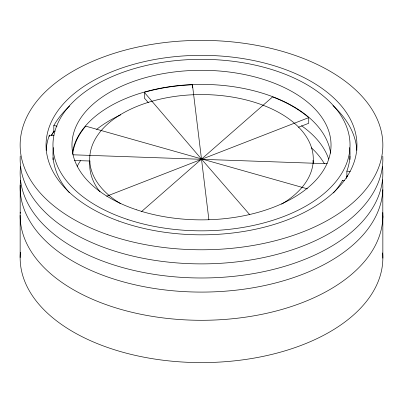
<?xml version="1.0" encoding="UTF-8"?>
<svg xmlns="http://www.w3.org/2000/svg" width="403" height="403" viewBox="0 0 403 403"><rect width="100%" height="100%" fill="white"/><g stroke="black" fill="none" stroke-linecap="round" stroke-linejoin="round"><path stroke-width="0.6" d="M346.217 178.504L346.882 176.751A148.536 85.753 0 0 0 347.28 175.627M51.624 135.383L52.516 133.579A155.442 89.743 0 0 1 53.816 131.187L53.816 125.545A155.442 89.743 0 0 1 69.704 105.964M141.347 211.736L272.589 96.916A129.066 74.515 0 0 1 308.728 117.636L308.728 123.278L298.396 127.272M106.664 196.211L308.728 117.636M72.651 154.787L327.226 163.709M74.5 160.495L89.894 161.009A111.792 64.545 0 0 0 100.035 191.848M46.149 150.49A155.442 89.743 0 0 1 49.352 135.161L54.002 135.72M349.668 147.513A148.536 85.753 0 0 1 346.882 171.109L350.267 171.517M347.305 176.801L346.882 176.751L346.882 171.109M53.816 125.545L57.1 126.164M333.392 192.987A148.536 85.753 0 0 0 342.621 180.297L344.671 180.69M53.816 131.187L55.045 131.418M307.408 188.851L85.743 126.154A129.066 74.515 0 0 0 72.757 153.845M249.533 214.446L201.5 159.109L144.299 92.312A129.066 74.515 0 0 1 192.443 84.781L208.89 219.781M148.329 102.659L144.299 97.954L144.299 92.312M382.85 215.892L382.85 258.202M382.81 189.642L382.81 217.847M342.621 180.297L342.621 180.65M297.741 109.46L297.741 109.812M192.443 84.781L192.443 87.914M49.352 135.161L49.352 136.572M20.19 185.138L20.19 213.338M20.15 215.293L20.15 257.598M382.769 212.462A181.35 104.699 0 0 1 201.238 320.294A181.35 104.699 0 0 1 20.246 212.159M382.643 252.888A181.35 104.699 0 0 1 200.946 362.599A181.35 104.699 0 0 1 20.412 252.253M382.487 166.671A181.35 104.699 0 0 1 201.5 277.989A181.35 104.699 0 0 1 20.513 166.671M382.371 179.768A181.35 104.699 0 0 1 202.049 292.089A181.35 104.699 0 0 1 20.553 180.403M96.619 129.393A129.534 74.787 0 0 1 120.699 114.835M301.469 125.726A129.534 74.787 0 0 1 328.692 159.12M77.18 166.384A129.534 74.787 0 0 1 80.519 160.661M311.408 147.805A129.534 74.787 0 0 1 324.36 163.683M382.774 156.147A181.35 104.699 0 0 1 201.374 263.884A181.35 104.699 0 0 1 20.236 156.001M51.277 135.191A164.076 94.73 0 0 1 54.697 130.975M72.374 153.236A129.534 74.787 0 0 1 201.5 84.398A129.534 74.787 0 0 1 330.626 153.236M52.969 159.936A148.536 85.753 0 0 1 52.989 157.623M349.94 156.117A148.536 85.753 0 0 1 350.031 159.588M69.447 192.8A148.536 85.753 0 0 1 53.332 147.518M332.908 105.606A155.442 89.743 0 0 1 356.846 150.369M120.527 203.611A111.792 64.545 0 0 1 123.414 112.921A111.792 64.545 0 0 1 280.523 113.455A111.792 64.545 0 0 1 281.556 204.16M313.025 160.293A111.792 64.545 0 0 1 313.257 163.144M107.878 234.753A181.35 104.699 0 0 0 382.82 147.06A181.35 104.699 0 0 0 113.807 53.438A181.35 104.699 0 0 0 107.878 234.753M118.724 221.046A155.442 89.743 0 0 0 356.831 148.49A155.442 89.743 0 0 0 128.945 65.714A155.442 89.743 0 0 0 118.724 221.046M127.232 219.348A148.536 85.753 0 0 0 350.036 145.08A148.536 85.753 0 0 0 127.232 70.817A148.536 85.753 0 0 0 127.232 219.348M136.733 209.847A129.534 74.787 0 0 0 331.034 145.08A129.534 74.787 0 0 0 136.733 80.313A129.534 74.787 0 0 0 136.733 209.847"/></g></svg>
